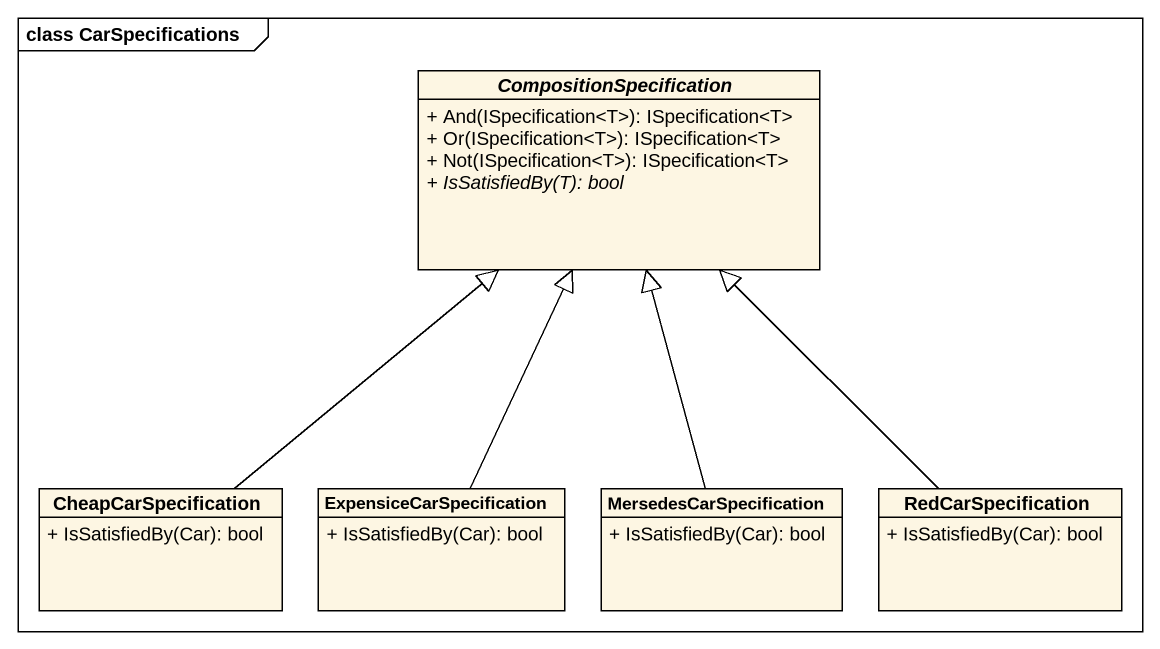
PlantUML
@startuml
mainframe class CarSpecifications
hide circle
hide empty members
skinparam classAttributeIconSize 0
abstract class CompositionSpecification {
  + And(ISpecification<T>): ISpecification<T>
  + Or(ISpecification<T>): ISpecification<T>
  + Not(ISpecification<T>): ISpecification<T>
  {abstract} + IsSatisfiedBy(T): bool
}
class CheapCarSpecification {
  + IsSatisfiedBy(Car): bool
}
class ExpensiceCarSpecification {
  + IsSatisfiedBy(Car): bool
}
class MersedesCarSpecification {
  + IsSatisfiedBy(Car): bool
}
class RedCarSpecification {
  + IsSatisfiedBy(Car): bool
}
CheapCarSpecification -up-|> CompositionSpecification
ExpensiceCarSpecification -up-|> CompositionSpecification
MersedesCarSpecification -up-|> CompositionSpecification
RedCarSpecification -up-|> CompositionSpecification
@enduml
